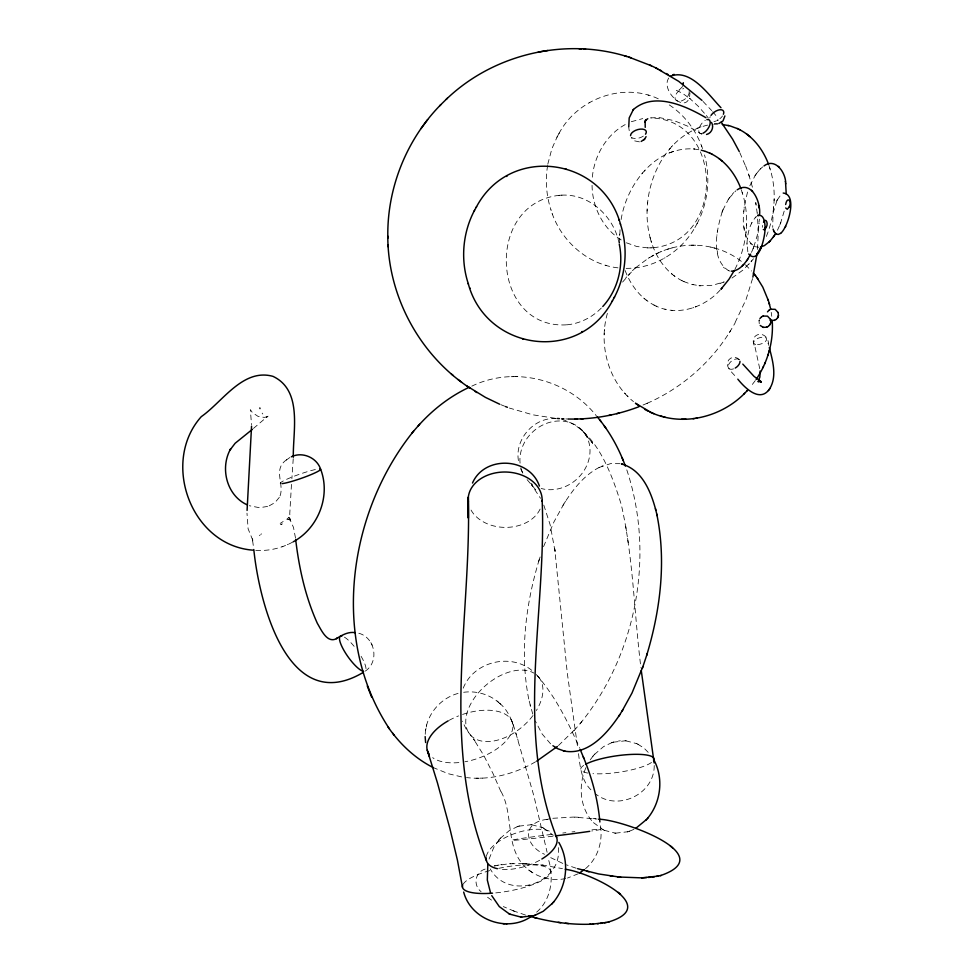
<?xml version="1.0" encoding="UTF-8"?>
<svg xmlns="http://www.w3.org/2000/svg" width="973" height="973" viewBox="0 0 973 973"><rect width="100%" height="100%" fill="white"/><g stroke="black" fill="none" stroke-linecap="round" stroke-linejoin="round"><path stroke-width="0.73" stroke-dasharray="4.87 3.65" d="M747.86 251.788L746.984 244.223M746.984 243.408C747.544 233.921 749.478 223.328 756.52 216.42M558.32 847.605C562.54 884.25 507.918 901.095 490.246 868.913M746.972 244.539L746.996 243.08M607.383 313.367C598.48 344.503 607.918 380.966 633.472 401.606M293.238 458.709L291.876 478.704M722.307 211.518C716.882 229.081 709.816 258.623 728.68 270.725M747.556 192.046C743.494 208.611 737.668 236.013 755.486 246.838M753.783 246.972L757.383 234.992L759.414 219.168M604.184 334.481L604.269 333.228M604.428 330.65L604.513 329.397M619.582 243.128L620.129 226.697M650.45 238.835C638.045 194.953 660.083 136.378 707.59 125.116M734.919 269.326C746.376 246.972 749.988 220.239 743.226 195.926M766.347 236.439C774.593 215.994 776.782 192.703 770.798 171.357M291.474 484.384L289.772 513.574L290.197 520.19M619.521 235.6L619.631 234.079M647.094 211.032L647.203 209.511M647.592 203.673L647.702 202.129M745.975 232.62L746.084 231.075M746.473 225.237L746.583 223.717M773.547 208.052L773.657 206.507M774.046 200.669L774.155 199.149M425.237 734.287C425.906 714.267 441.681 696.218 461.348 692.691M757.553 249.453L758.308 230.577L757.359 214.79M252.262 538.665L252.676 540.879L252.323 539.297M654.221 765.532C654.549 793.932 618.317 811.446 596.072 794.309M716.906 235.442L716.979 234.736M717.32 231.635L717.393 230.905M743.713 211.567L743.786 210.849M744.126 207.748L744.211 207.018M758.685 227.585L758.77 226.855M759.098 223.766L759.183 223.048M762.613 225.395L762.528 227.305M759.062 320.713L759.244 323.705M547.617 165.495C545.148 180.504 546.34 196.108 551.18 210.533M592.338 177.171C594.394 154.792 607.444 132.705 628.242 123.06M425.529 730.662L426.004 728.376M426.247 727.086L426.697 724.909M621.115 219.582C626.612 184.554 655.401 146.169 694.15 148.978M547.787 164.194L551.873 148.772L557.249 136.658M759.147 320.385L759.341 319.703M752.567 278.558L746.084 299.392L733.995 324.873M759.025 320.883L759.183 320.214M784.189 211.117L780.589 223.097M539.237 559.609C525.444 605.06 519.436 654.124 529.13 701.01M489.078 859.062L493.7 847.592L499.173 839.614M538.592 561.591L540.21 556.738M722.781 210.302L728.522 199.112M751.484 252.384L753.309 248.188M777.451 230.224L780.115 224.301M543.566 546.668L553.917 521.99L563.841 503.99M585.965 767.6C577.938 785.406 579.762 808.563 593.773 822.927M722.051 212.163L723.024 209.682M753.066 248.82L754.026 246.339M779.872 224.933L780.832 222.452M749.83 185.794L755.328 175.237M776.94 200.62L773.024 213.233L772.708 227.378M463.233 688.179C473.887 660.679 513.063 652.044 534.286 672.562M751.91 222.635L751.326 223.863M777.22 200.049L781.051 194.539L780.492 195.111M696.948 223.875C708.064 202.968 710.777 177.791 704.525 154.95M776.819 200.876L777.342 199.806M558.952 133.581C577.098 98.845 623.146 81.805 658.721 99.015M626.138 268.341C654.537 268.779 681.587 251.521 695.245 226.952M556.897 137.302L559.293 132.948M694.904 227.585L697.3 223.231M647.033 403.345C681.355 388.361 710.947 362.674 730.504 330.735M729.47 332.511L735.065 323.06M668.816 77.998C659.633 90.817 688.993 117.49 689.954 92.788M682.657 86.463L679.568 89.625L675.919 90.136L682.292 93.177L690.453 98.991L689.541 98.273L698.079 106.093L705.644 114.656M566.128 500.39C574.861 487.157 585.527 474.179 600.013 467.028M562.929 505.413L566.979 499.04M729.178 198.151L735.868 190.781M755.985 174.264L759.645 169.703M728.205 199.599L729.482 197.689M755.012 175.712L756.289 173.802M622.574 282.085L633.314 269.874M590.222 759.852L593.384 755.68M755.303 380.565L750.292 387.108M268.062 416.189L266.201 417.478L267.271 416.785M731.988 278.047L743.336 269.789L753.528 258.782M580.042 723.766C636.999 654.136 655.267 554.075 626.442 468.84M500.11 838.519L509.329 830.553L517.806 826.478M594.333 754.586L603.54 746.619L612.017 742.545M498.663 840.21L500.609 837.948M592.873 756.276L594.819 754.014M558.453 745.573L575.821 728.57M574.131 730.528L581.818 721.723M625.882 277.816L626.709 276.879M628.68 274.629L629.482 273.729M641.73 173.972L642.642 172.939M644.223 171.114L645.099 170.129M669.302 149.404L670.215 148.37M671.796 146.558L672.684 145.561M748.565 264.62L749.453 263.634M751.022 261.81L751.947 260.776M286.767 459.694C271.771 469.606 285.953 485.539 279.129 497.908L279.592 497.045L274.945 502.615L267.818 506.605L268.706 506.252L259.499 507.711L249.283 505.717M733.849 192.545L732.499 193.943M760.339 168.998L762.674 166.906M720.142 290.076C704.598 307.419 677.804 316.59 655.997 306.045M759.305 170.056L760.655 168.67M755.839 217.003L755.157 217.697M601.314 308.04C592.229 317.344 579.908 323.644 566.906 324.812M536.646 912.151C551.569 899.283 554.124 877.354 548.407 859.329M585.503 868.682C598.492 857.833 603.43 839.748 600.061 823.45M635.527 267.843L648.213 258.283L658.429 252.834M632.426 270.713L636.378 267.04M365.325 671.078C380.066 661.299 374.739 636.147 357.529 632.985M253.442 428.424L266.626 417.222M287.363 518.658L288.434 517.806M286.305 460.022L289.857 457.517M280.163 523.413L283.179 521.528M259.341 535.503L260.059 535.089M535.576 761.786C514.899 773.863 490.465 780.431 466.493 777.585M648.213 258.283L649.295 257.65M651.679 256.252L653.832 255.096M559.366 195.318C483.922 203.393 490.964 330.358 567.356 324.775M653.455 247.689C725.408 241.024 723.644 119.63 651.107 117.988M267.599 416.626L264.279 417.393L258.198 416.48L252.445 412.637L250.316 409.609L251.557 424.666M589.139 102.773L589.784 102.42M664.413 258.113L665.045 257.772M255.777 550.329C268.816 551.277 282 548.054 293.396 541.706M485.186 869.059C475.006 872.076 472.829 885.211 481.088 891.682M656.191 253.88C683.107 240.197 717.843 242.593 741.633 261.628M578.327 873.718L567.454 878.06M633.946 829.349L628.996 831.404M598.954 467.514L610.618 463.622L619.996 463.671M601.886 466.176L602.798 465.763M660.752 251.825L661.835 251.338M471.796 386.159C513.963 365.69 567.454 379.19 596.291 415.739M643.019 405.023L648.979 402.53M547.276 819.339C521.771 822.149 523.875 845.075 544.527 854.294M260.74 534.286L261.64 533.922M287.303 544.698L288.227 544.345M281.975 546.838L282.863 546.485M631.307 121.71L642.752 118.584M673.486 151.362L669.497 152.822M720.178 283.386L724.18 281.927L712.406 285.296L699.526 285.77M697.069 128.254L698.334 127.804M699.928 127.208L701.059 126.794M692.606 307.954L693.749 307.541M695.342 306.945L696.607 306.495M613.063 742.217L625.566 740.781M518.852 826.15L531.355 824.727M615.447 833.168L627.95 831.733M282.45 523.9L280.698 524.471L281.598 524.179M611.275 742.788L613.72 741.998M517.064 826.722L519.509 825.931M627.293 831.951L629.738 831.161M672.051 247.933L667.587 249.246M528.144 885.649L529.762 885.26M495.196 865.739L494.199 865.958L508.393 863.829L524.143 863.55M497.033 865.35L499.088 864.973M546.291 819.546L550.073 818.743M565.714 878.51C550.037 882.012 532.815 876.211 522.416 863.975C505.133 843.177 513.878 813.112 500.304 790.222L500.937 791.73L493.129 773.79L483.617 755.182L473.462 738.884L474.97 741.012L466.468 729.689L462.309 721.127M552.822 818.293L573.365 817.077L597.179 819.035M500.742 864.693L501.788 864.523M650.45 117.891L659.268 117.551L674.167 120.664L688.507 126.502L701.861 134.298M463.671 692.29C476.089 690.562 489.224 694.223 498.711 702.47M717.904 123.741L714.267 123.401M620.36 740.794L618.512 741M639.456 141.876L634.262 140.793L631.307 137.74M561.591 195.172C589.346 193.445 613.987 216.614 619.035 243.153M647.373 247.896L651.229 247.847M558.916 195.354L561.98 195.135M650.852 247.884L653.905 247.665M509.584 863.732L510.898 863.671M512.272 863.598L513.513 863.538M713.781 124.313L717.539 124.179M758.831 247.276L754.987 246.68M511.153 376.697L513.853 376.66M515.459 376.636L517.612 376.6M476.113 778.23L478.254 778.193M479.871 778.169L482.559 778.132M695.719 245.22L691.365 245.22M286.67 519.156L290.124 519.874L287.765 519.168M556.337 418.56C533.009 416.833 512.698 441.365 519.193 463.975M578.424 817.235L574.751 817.101M524.958 863.586L543.627 865.24L562.443 868.646M522.659 863.501L526.344 863.635M563.562 418.816L561.543 418.731L567.077 418.962M565.812 418.925L568.244 419.022M626.381 242.788L636.707 246.473L647.872 247.908M288.008 519.193L289.334 519.375M625.846 740.806L636.78 743.664M531.635 824.739L542.569 827.609M604.233 830.285L615.167 833.143M625.14 740.745L626.186 740.83M530.93 824.69L531.976 824.776M614.827 833.119L615.873 833.204M694.053 148.978L700.463 149.988M683.581 281.477L691.171 284.262L699.611 285.77M693.36 148.918L694.71 149.027M698.967 285.721L700.317 285.843M671.394 310.29L672.744 310.411M555.194 418.293L532.803 414.814L509.414 408.064M592.861 818.463L594.26 818.646M594.442 818.67L595.707 818.84M540.769 864.875L542.18 865.058M542.362 865.082L543.627 865.24M617.977 267.843C586.585 264.401 559.901 239.674 550.925 209.815M461.603 776.892L448.358 773.742L433.313 767.612M729.884 271.029L728.181 270.567M692.387 284.578L693.214 284.761M664.814 309.134L665.641 309.329M561.567 419.241C595.999 429.057 611.689 473.766 621.333 504.817C633.447 558.344 634.104 613.525 640.939 667.806M715.046 248.2L710.752 247.093M288.653 519.241L289.796 519.533M648.006 95.074L648.894 95.318M605.303 265.215L606.191 265.471M525.529 915.07L513.063 910.752M576.174 868.22L566.432 864.851M514.352 911.251L503.321 906.581M500.864 404.683L504.659 406.203M562.795 863.428L548.079 856.398M637.741 744.126L644.126 748.201L650.146 754.355M593.481 822.635L603.272 829.823M543.53 828.072L553.321 835.26M636.451 743.506L638.13 744.309M602.883 829.641L604.561 830.443M542.241 827.451L543.919 828.254M650.037 237.388C654.513 255.169 665.35 272.343 682.097 280.747M625.14 270.53C630.553 284.967 640.514 298.322 654.513 305.315M681.453 280.443L684.116 281.732M653.88 305.011L656.544 306.3M669.29 104.914C684.846 115.228 696.571 130.978 702.53 148.614M621.2 239.954C602.506 228.314 591.973 206.118 592.058 184.42M528.765 870.02L532.426 872.599M491.499 900.11L485.077 895.428M671.321 273.535L672.416 274.41M673.681 275.42L674.654 276.21M643.749 298.103L644.844 298.979M646.096 299.988L647.081 300.766M499.684 703.321C509.232 711.154 512.978 723.34 516.335 734.724M497.033 700.998L501.448 704.853M550.596 743.846L542.119 733.958L535.357 721.09M745.415 264.79L751.643 271.029M703.017 101.423L711.701 110.594M739.371 359.803C736.804 356.495 731.246 356.507 728.753 359.901C723.803 366.955 733.435 373.158 736.962 378.242M750.292 243.311L751.302 244.345M723.486 267.186L724.496 268.232M624.447 392.897L625.371 393.87M627.074 395.707L627.938 396.619M536.196 674.484C555.169 695.938 568.086 722.027 579.592 748.042M537.558 675.87L538.908 677.378M712.698 111.713L717.527 117.478M527.086 479.653L535.515 489.589L531.355 484.554L540.538 498.334M590.903 789.772C580.93 779.969 580.005 765.435 578.376 752.384M706.325 115.483L708.344 118.074M252.785 540.258L248.115 528.838L246.984 513.185M262.795 413.987L262.163 413.124M288.932 517.271L293.505 527.451L295.476 537.923M370.859 642.63L371.212 643.275M371.54 643.907L372.221 645.172M290.1 519.996L288.932 517.441M520.664 468.804L522.89 473.292M739.821 152.712L746.327 167.843M252.615 539.468L252.822 540.112M543.798 505.121L550.122 524.678L555.376 553.078L554.732 548.833L567.247 672.781L577.743 748.067M748.638 174.362L752.676 187.996M745.598 165.836L749.38 176.429M701.557 145.841L701.801 146.546M552.396 213.987L552.64 214.692M768.938 165.398L771.212 172.793M741.365 189.966L743.64 197.361M532.742 714.06L528.728 699.319M511.968 721.358L513.89 727.111M768.658 345.33C768.767 328.497 746.741 332.413 755.206 347.702L755.024 347.081L760.022 369.959M515.787 732.985L533.946 796.133L547.094 852.239M517.648 738.945L518.159 740.55M767.989 343.104L768.171 343.724M769.74 167.745L770.142 169.144M742.168 192.313L742.569 193.712M651.107 241.036L651.496 242.435M530.054 704.841L530.443 706.447M744.004 226.818L744.381 229.214M717.198 250.706L717.575 253.089M771.224 312.394L771.771 316.274M628.826 128.022L629.239 130.698M627.561 538.337L628.205 542.581M625.736 526.393L626.417 530.881M756.033 204.61L755.741 202.518L757.237 213.342L756.933 211.214M252.615 540.599L253.612 548.03M344.442 637.169A21.406 5.607 54.4 0 1 355.133 647.58M361.092 656.301A21.406 5.607 54.4 0 1 364.997 671.297M281.051 483.642A21.406 2.226 -19.3 0 1 291.949 477.074A21.406 2.226 -19.3 0 1 317.393 469.144M538.58 676.989A44.77 27.609 -40.1 0 1 536.378 710.521M532.985 715.52A44.77 27.609 -40.1 0 1 477.147 739.723A44.77 27.609 -40.1 0 1 478.278 692.91A44.77 27.609 -40.1 0 1 534.019 673.158M591.961 829.835A44.77 0.973 -7 0 1 591.779 831.027M552.98 836.184A44.77 0.973 -7 0 1 511.871 840.246A44.77 0.973 -7 0 1 553.284 834.189M562.771 833.034A44.77 0.973 -7 0 1 565.897 832.657M571.978 831.951A44.77 0.973 -7 0 1 574.897 831.623M462.576 714.437A44.77 23.267 -18.8 0 1 512.905 725.517A44.77 23.267 -18.8 0 1 464.924 761.762M458.891 762.577A44.77 23.267 -18.8 0 1 432.681 757.663M449.112 720.336A44.77 23.267 -18.8 0 1 458.587 715.897M498.735 868.354A44.77 12.114 -10.3 0 1 550.584 872.173A44.77 12.114 -10.3 0 1 495.561 892.91M463.136 884.275A44.77 12.114 -10.3 0 1 492.642 869.813M520.069 463.136A36.986 32.304 -40.9 0 1 557.456 421.029A36.986 32.304 -40.9 0 1 589.03 458.928A36.986 32.304 -40.9 0 1 541.17 488.47M532.645 484.542A36.986 32.304 -40.9 0 1 530.771 483.167M522.416 472.258A36.986 32.304 -40.9 0 1 520.896 467.831M651.496 762.455A36.986 8.295 -8.2 0 1 592.983 773.669M587.728 773.061A36.986 8.295 -8.2 0 1 584.323 765.009M540.1 509.086A36.986 27.682 1.1 0 1 505.996 527.39A36.986 27.682 1.1 0 1 470.823 509.67M539.735 860.229A36.986 17.259 -18.5 0 1 499.356 869.059M486.354 856.447A36.986 17.259 -18.5 0 1 514.121 833.739A36.986 17.259 -18.5 0 1 552.19 832.438M722.489 115.957A8.173 4.33 -36.3 0 1 719.801 118.779M716.383 120.847A8.173 4.33 -36.3 0 1 713.939 121.552M709.804 117.891A8.173 4.33 -36.3 0 1 710.254 116.663M689.176 91.377A8.173 5.096 -38.8 0 1 682.158 100.718A8.173 5.096 -38.8 0 1 675.019 97.008A8.173 5.096 -38.8 0 1 683.739 88.555M701.74 133.629A8.173 4.062 -55 0 1 699.04 128.679A8.173 4.062 -55 0 1 705.303 120.299M643.36 136.111A8.173 4.233 -17.5 0 1 631.623 137.521M733.557 368.852A6.811 3.941 -37.6 0 1 728.193 366.967A6.811 3.941 -37.6 0 1 732.669 360.29A6.811 3.941 -37.6 0 1 739.504 359.974M592.654 443.262L581.209 429.324L592.654 443.262M757.541 344.624A6.811 3.199 -18.8 0 0 766.615 338.823A6.811 3.199 -18.8 0 0 756.228 339.236A6.811 3.199 -18.8 0 0 757.541 344.624"/><path stroke-width="1.46" d="M748.699 254.002C759.244 265.799 765.35 234.821 765.021 228.74M765.021 227.937C765.204 223.766 764.146 213.367 757.724 215.653M765.021 229.069L765.033 227.621M387.85 238.227C386.658 188.944 406.252 139.638 440.891 104.585M786.245 193.992L785.6 183.277M542.156 500.353C546.717 612.637 514.328 729.3 556.653 837.461M247.081 510.436L251.557 426.125M293.311 457.261C292.824 430.966 302.883 390.489 272.975 376.356C242.922 368.001 222.683 401.752 201.302 416.639C160.667 462.041 190.915 545.269 252.749 550.146M724.897 115.933L723.036 120.895L718.792 123.559M770.786 322.513L770.531 319.351M778.436 315.69L778.193 312.528M756.994 253.844L752.883 277.123M487.801 864.438L487.327 880.079L490.55 892.898M785.649 204.5C787.193 195.695 792.253 201.326 789.164 206.921M770.202 324.179L770.701 322.841M777.865 317.356L778.364 316.018M770.665 323.012L770.823 322.343M778.327 316.189L778.485 315.52M756.118 379.434C767.588 362.564 773.499 341.937 772.27 321.54M646.644 655.461C660.436 610.022 666.444 560.959 656.763 514.072M767.892 355.388L768.244 354.208M768.986 351.679L769.339 350.487M683.192 85.016L683.301 82.656M622.051 711.093L631.964 693.092L642.946 666.505M642.314 668.415L647.3 653.479M766.189 227.39C768.828 223.121 765.362 217.186 763.537 222.27M763.331 229.567L764.62 229.592L766.079 227.646M785.685 207.967L787.242 209.28L789.054 207.176M646.084 136.634L644.649 139.078L641.171 141.462M762.941 367.648L763.44 366.541M764.608 363.963L765.119 362.844M780.942 233.119C788.312 226.514 797.714 194.405 783.204 193.043M760.083 249.599L760.679 248.358M785.211 227.366L785.746 226.295M474.52 210.363C462.601 232.802 460.338 260.156 468.463 284.238M614.231 297.58C626.15 275.14 628.412 247.787 620.288 223.705M472.489 483.034C484.59 455.023 529.677 457.274 539.419 486.05M750.645 254.111L747.568 259.377M734.311 270.445L728.996 279.239L720.993 289.188L721.869 288.203M761.883 245.889L756.568 254.671M476.235 207.285C509.317 144.211 602.482 156.799 620.543 224.422M468.208 283.508C486.269 351.131 579.434 363.732 612.516 300.657M474.179 211.007L476.575 206.653M612.175 301.289L614.571 296.935M767.502 311.883L768.974 310.217M768.536 326.186L770.008 324.52M776.199 319.363L777.67 317.697M769.923 324.666L770.288 324.021M777.585 317.843L777.938 317.198M769.29 389.37C777.476 376.892 772.647 360.837 769.315 347.568M758.32 381.392L759.877 376.977L760.071 371.005M774.374 235.49L775.639 233.484M564.34 751.083C588.665 755.571 607.797 732.657 619.765 714.681M618.901 716.043L622.951 709.658M731.282 271.175C738.093 271.126 743.275 265.495 746.911 260.338M770.057 241.024L773.717 236.463M746.595 260.8L747.884 258.891M773.413 236.913L774.69 235.004M759.925 318.56L761.312 317.04M427.634 119.618L420.993 128.618M737.814 379.166C744.552 387.534 759.548 402.761 769.193 389.492M768.402 390.574L770.081 388.312M553.418 902.214C567.064 885.892 569.801 860.825 558.806 842.399M647.629 818.269C660.813 802.482 663.817 778.582 654.075 760.314M633.058 109.852C653.795 91.243 685.393 105.729 705.948 117.721M633.447 109.365L629.19 117.952L628.74 127.11M413.671 431.063C347.969 512.284 330.188 639.468 389.468 728.923M534.785 915.35L543.262 911.275L552.469 903.309M635.722 828.4L646.68 819.363M551.983 903.881L553.929 901.618M646.194 819.935L648.14 817.685M417.891 426.259C432.207 410.095 449.575 396.449 469.193 387.29M411.907 433.107L419.582 424.301M602.774 306.519C617.916 290.039 623.851 265.994 619.278 244.199M742.241 265.945L743.591 264.559M760.46 247.081L764.401 245.585L769.363 241.73M769.047 242.058L770.397 240.672M652.421 413.111C684.761 427.171 724.423 416.274 747.507 390.282L746.644 391.17M743.713 394.162L744.552 393.311M446.206 99.38C493.08 54.233 564.693 37.242 626.819 56.483M439.626 105.838L447.422 98.176M643.372 140.27L644.649 139.078M252.36 429.373L235.138 443.274L230.163 449.794L230.613 448.93C219.849 467.831 226.563 495.172 246.741 504.634M557.371 746.486L536.695 761.141M775.992 233.958L778.23 234.457L780.662 233.338M584.347 869.582L579.567 872.939M769.302 309.961L770.896 309.171M761.64 316.797L763.233 315.994M774.277 320.409L775.87 319.606M766.615 327.244L768.208 326.441M670.47 76.198C690.842 68.378 708.843 95.147 720.981 107.735M531.817 916.043C508.453 933.204 471.017 920.446 463.683 892.059M363.27 672.392C287.388 717.551 259.013 601.217 253.807 549.514M293.396 541.706C318.305 528.144 330.905 495.926 320.652 469.278C316.87 457.578 302.323 451.338 291.341 456.799M763.987 165.945C775.53 157.2 786.16 173.194 785.697 183.909M737.181 189.82C752.129 179.75 761.36 203.576 759.463 215.301M506.422 176.466L507.055 176.125M581.696 331.817L582.328 331.465M647.787 118.718L645.257 120.567L646.096 119.643L644.904 122.294L645.123 121.199L645.233 127.341M758.891 381.294L758.076 381.671L761.154 381.659L753.99 376.332L742.8 364.109M660.302 875.651C721.869 854.866 620.275 819.023 598.663 819.254M608.222 922.063C663.258 905.717 586.281 871.455 565.228 869.29M672.647 74.945L674.119 74.349M638.993 406.702C616.493 415.289 592.338 419.594 568.244 419.022M758.697 215.301L757.991 215.532M521.236 917.113L533.739 915.678M533.082 915.897L535.527 915.106M770.701 309.219L775.177 309.329L778.254 312.698M763.051 316.043L767.515 316.152L770.604 319.521M770.142 320.312L774.459 320.36M763.185 327.366L766.797 327.183M706.532 134.469C711.664 133.386 714.316 126.818 711.494 122.416M608.916 415.447L610.898 414.997M616.663 413.659L618.852 413.16M658.405 876.065L641.633 877.865L619.12 877.014M606.313 922.465L592.204 924.155M661.299 875.445L656.361 876.442M609.207 921.845L604.269 922.842M547.884 50.462L538.215 52.08M654.574 876.734L652.36 877.038M602.494 923.134L600.268 923.438M693.104 418.731L694.321 418.548M695.671 418.341L697.045 418.147M650.694 877.232L648.322 877.464M597.483 923.766L598.602 923.632M646.777 877.585L641.633 877.865M528.655 915.994C548.808 921.723 569.801 924.958 590.781 924.216M589.553 924.277L593.518 924.082M575.067 419.047L577.135 418.974M580.978 418.828L583.399 418.743M681.514 419.241L686.05 419.229M503.175 923.742L504.513 923.778M505.96 923.827L506.982 923.851M579.032 48.759L581.501 48.869M583.508 48.954L585.564 49.051M557.347 418.463L559.463 418.621M510.022 914.219L520.956 917.089M520.616 917.053L521.662 917.138M355.145 632.657C348.298 631.453 341.985 635.126 336.403 638.592L337.327 638.227C327.305 644.369 321.321 629.908 317.368 623.377C305.4 596.899 299.027 568.11 295.658 539.334M577.621 868.67L598.577 873.936L618.925 876.989M565.386 923.255L568.621 923.584M617.466 876.843L620.713 877.172M722.282 124.459L730.078 125.918L737.668 128.716M610.193 875.931L611.287 876.077M611.64 876.126L612.868 876.296M558.113 922.331L559.207 922.489M559.548 922.526L560.789 922.696M622.513 464.218L621.455 463.987C643.81 469.91 652.542 495.683 657.164 515.751M552.919 745.719L557.821 748.748L564.425 751.095M728.035 125.42L728.862 125.614M563.379 750.864L565.143 751.253M701.29 150.183L704.878 151.192M586.549 871.176L587.656 871.467M534.457 917.588L535.576 917.867M588.045 871.553L589.03 871.808M535.953 917.965L536.938 918.208M763.355 327.414L760.217 325.481M660.497 415.982L662.382 416.48M663.635 416.797L665.045 417.174M565.277 168.767L566.164 169.022M522.586 338.92L523.474 339.163M628.777 57.079L651.326 65.75M624.824 55.875L631.185 57.821M705.437 151.387L710.095 153.272M505.546 406.556L507.42 407.31M499.684 404.221L485.466 397.398L466.614 385.831M639.346 406.045L635.43 403.211L651.436 412.686M649.915 412.029L653.771 413.695M491.754 895.647L499.271 906.568L509.061 913.756M655.668 67.842L678.692 81.331L701.983 100.377M508.672 913.574L510.351 914.377M649.478 64.863L657.784 68.852M739.152 129.433C753.151 136.427 763.124 149.781 768.536 164.218M711.579 154.002C725.59 160.995 735.552 174.349 740.964 188.786M737.133 128.448L739.784 129.737M709.548 153.016L712.212 154.306M433.313 767.612C414.851 758.344 399.514 743.627 387.838 726.709M644.552 409.268L648.529 411.36M659.73 69.861L661.518 70.859M666.298 73.522L668.293 74.653M774.022 231.562L776.138 234.043M470.19 388.263C419.716 355.352 387.838 296.339 387.777 236.098M475.177 391.45L476.892 392.557M461.616 382.207L458.113 379.506M749.928 136.646L746.583 133.982M721.261 160.338L722.355 161.214M719.011 158.55L719.996 159.341M451.387 374.021L453.187 375.505M672.611 847.921L670.312 845.902M620.531 894.321L618.232 892.314M779.409 167.417L778.4 166.371M752.603 191.304L751.594 190.258M597.118 416.712C609.451 431.282 618.828 448.212 625.384 466.116M753.321 272.999L755.705 275.991M721.236 122.209L732.645 139.236L739.261 151.533M599.575 419.631L601.083 421.674M604.245 425.906L605.875 428.12M392.63 733.155L394.138 735.199M757.262 278.144L762.783 287.108L768.39 300.633M754.963 274.994L758.04 279.19M773.097 229.129L773.851 231.221M773.766 231.027L774.107 231.744M583.265 756.86C591.949 777.609 597.896 799.538 599.891 821.978M580.139 749.332L583.897 758.356M367.271 685.989L371.577 696.996M622.136 457.833L623.146 460.448M618.828 219.545L619.071 220.251M469.679 287.692L469.923 288.397M427.779 751.703L437.424 782.779L449.927 828.668L457.395 860.01L462.491 887.267M427.232 750.098L429.421 756.653M486.464 860.752C440.064 744.114 471.577 618.293 468.329 497.033L468.329 518.11L468.268 501.071M769.181 303.308L770.494 308.453M768.025 299.453L769.546 304.525M260.01 408.611L259.827 407.955M655.449 508.636L655.826 510.241M785.32 181.513L785.418 182.121M758.514 205.4L758.612 206.008M758.794 207.164L758.891 207.796M425.615 742.521L425.152 736.573M641.268 670.555L654.136 762.941M388.105 244.685L388.166 246.789M363.634 671.431A21.406 5.607 54.4 0 1 345.16 652.482A21.406 5.607 54.4 0 1 341.864 636.087M319.813 468.925A21.406 2.226 -19.3 0 1 307.577 476.016A21.406 2.226 -19.3 0 1 282.073 483.605M589.784 831.331A44.77 0.973 -7 0 1 556.155 835.795M428.923 753.844A44.77 23.267 -18.8 0 1 448.212 720.835M492.545 893.178A44.77 12.114 -10.3 0 1 462.674 885.211M585.527 764.316A36.986 8.295 -8.2 0 1 629.495 754.513A36.986 8.295 -8.2 0 1 653.552 760.448M468.366 501.983A36.986 27.682 1.1 0 1 504.355 472.014A36.986 27.682 1.1 0 1 542.107 501.363M555.34 835.126A36.986 17.259 -18.5 0 1 541.876 859.001M497.434 868.707A36.986 17.259 -18.5 0 1 486.172 857.772M711.008 115.386A8.173 4.33 -36.3 0 1 720.008 109.742A8.173 4.33 -36.3 0 1 723.413 114.267M717.892 120.093A8.173 4.33 -36.3 0 1 717.381 120.36M706.872 119.63A8.173 4.062 -55 0 1 709.876 124.751A8.173 4.062 -55 0 1 702.871 133.289M630.553 135.685A8.173 4.233 -17.5 0 1 640.173 129.129A8.173 4.233 -17.5 0 1 645.488 134.189M739.991 361.336A6.811 3.941 -37.6 0 1 735.235 368.062M761.202 381.89L760.035 381.282L761.202 381.89"/></g></svg>
